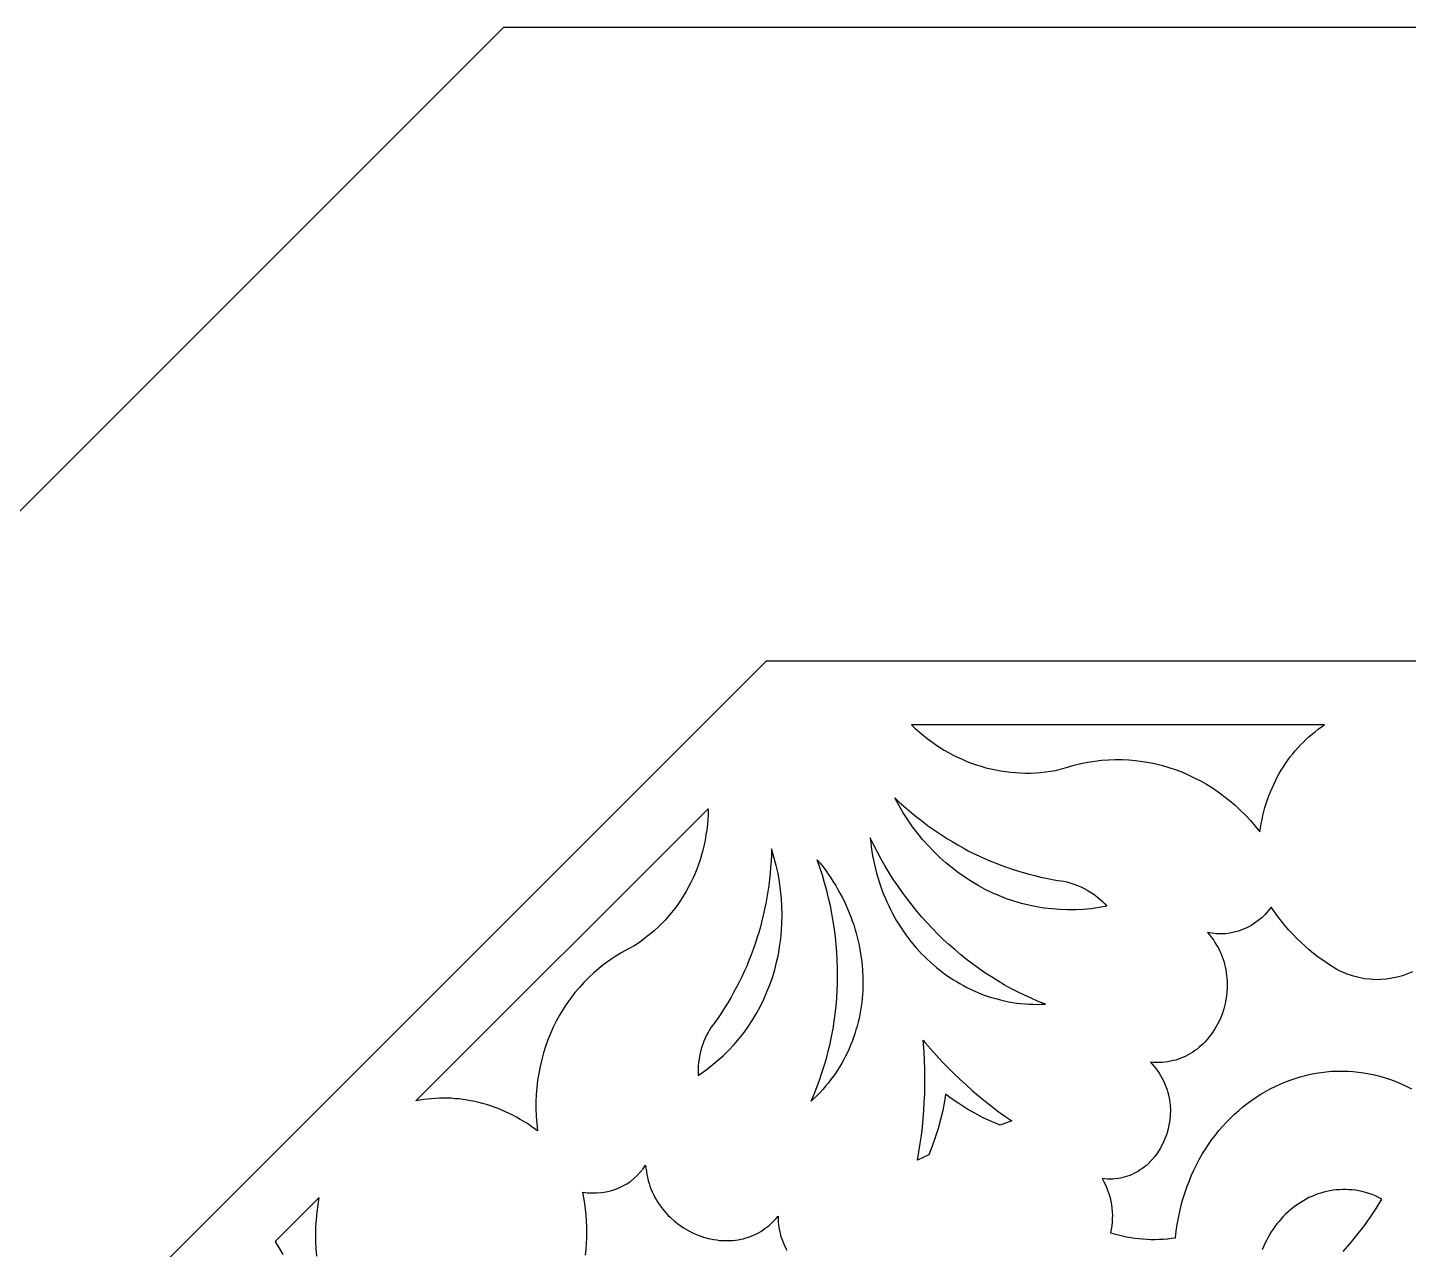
# Model space of a CAD drawing. Extents: x -3069 to -2029, y 258 to 1298.
# Drawn here: x -2802.1 to -2693.2, y 1201.3 to 1297.8 of the extents above; entities that cross this region are included whole.
import ezdxf

# ---------------------------------------------------------------- set-up
doc = ezdxf.new("R2010")
doc.units = 0
doc.layers.add('LAYER_1', color=18, linetype='CONTINUOUS')
doc.layers.add('LAYER_2', color=174, linetype='CONTINUOUS')

msp = doc.modelspace()

# ---------------------------------------------------------------- linework, layer by layer
at = {"layer": 'LAYER_1'}
for points in [[(-2333.8, 257.75), (-2029.19, 562.36), (-2029.19, 993.14), (-2333.8, 1297.75), (-2764.58, 1297.75), (-3069.19, 993.14), (-3069.19, 562.36), (-2764.58, 257.75)], [(-2699.81, 1242.74), (-2732.41, 1242.74), (-2732.11, 1242.45), (-2731.8, 1242.17), (-2731.48, 1241.91), (-2731.16, 1241.65), (-2730.83, 1241.41), (-2730.5, 1241.17), (-2730.16, 1240.95), (-2729.82, 1240.74), (-2729.47, 1240.54), (-2729.12, 1240.35), (-2728.76, 1240.17), (-2728.4, 1240.01), (-2728.03, 1239.85), (-2727.66, 1239.71), (-2727.29, 1239.58), (-2726.91, 1239.46), (-2726.53, 1239.35), (-2726.15, 1239.26), (-2725.76, 1239.17), (-2725.38, 1239.1), (-2724.99, 1239.04), (-2724.6, 1239), (-2724.2, 1238.96), (-2723.81, 1238.94), (-2723.41, 1238.93), (-2723.02, 1238.93), (-2722.62, 1238.95), (-2722.22, 1238.98), (-2721.83, 1239.02), (-2721.43, 1239.07), (-2721.03, 1239.14), (-2720.64, 1239.22), (-2720.1, 1239.39), (-2719.57, 1239.55), (-2719.03, 1239.68), (-2718.49, 1239.78), (-2717.95, 1239.87), (-2717.41, 1239.93), (-2716.87, 1239.97), (-2716.33, 1239.99), (-2715.79, 1239.99), (-2715.26, 1239.96), (-2714.72, 1239.92), (-2714.19, 1239.85), (-2713.66, 1239.76), (-2713.13, 1239.65), (-2712.61, 1239.52), (-2712.1, 1239.37), (-2711.59, 1239.2), (-2711.08, 1239.01), (-2710.58, 1238.79), (-2710.09, 1238.56), (-2709.6, 1238.31), (-2709.13, 1238.04), (-2708.66, 1237.75), (-2708.2, 1237.44), (-2707.75, 1237.11), (-2707.31, 1236.76), (-2706.88, 1236.39), (-2706.47, 1236), (-2706.06, 1235.6), (-2705.67, 1235.18), (-2705.29, 1234.73), (-2704.92, 1234.28), (-2704.87, 1234.61), (-2704.82, 1234.93), (-2704.75, 1235.26), (-2704.68, 1235.58), (-2704.6, 1235.9), (-2704.52, 1236.21), (-2704.42, 1236.53), (-2704.32, 1236.84), (-2704.21, 1237.14), (-2704.09, 1237.44), (-2703.96, 1237.74), (-2703.83, 1238.03), (-2703.69, 1238.32), (-2703.55, 1238.6), (-2703.39, 1238.88), (-2703.23, 1239.15), (-2703.06, 1239.42), (-2702.89, 1239.68), (-2702.71, 1239.94), (-2702.52, 1240.2), (-2702.33, 1240.44), (-2702.13, 1240.68), (-2701.92, 1240.92), (-2701.71, 1241.15), (-2701.49, 1241.37), (-2701.27, 1241.59), (-2701.04, 1241.8), (-2700.8, 1242), (-2700.56, 1242.19), (-2700.32, 1242.38), (-2700.06, 1242.57)], [(-2733.71, 1236.97), (-2733.36, 1236.64), (-2733, 1236.31), (-2732.63, 1236), (-2732.27, 1235.69), (-2731.89, 1235.38), (-2731.51, 1235.09), (-2731.13, 1234.8), (-2730.74, 1234.52), (-2730.35, 1234.25), (-2729.96, 1233.99), (-2729.56, 1233.74), (-2729.15, 1233.49), (-2728.74, 1233.25), (-2728.33, 1233.02), (-2727.92, 1232.8), (-2727.5, 1232.59), (-2727.08, 1232.39), (-2726.65, 1232.19), (-2726.22, 1232), (-2725.79, 1231.83), (-2725.35, 1231.66), (-2724.91, 1231.5), (-2724.47, 1231.34), (-2724.03, 1231.2), (-2723.58, 1231.07), (-2723.13, 1230.94), (-2722.68, 1230.83), (-2722.23, 1230.72), (-2721.77, 1230.62), (-2721.31, 1230.53), (-2720.85, 1230.46), (-2720.39, 1230.39), (-2720.15, 1230.33), (-2719.91, 1230.27), (-2719.68, 1230.19), (-2719.45, 1230.11), (-2719.22, 1230.02), (-2718.99, 1229.92), (-2718.77, 1229.81), (-2718.55, 1229.69), (-2718.34, 1229.56), (-2718.13, 1229.42), (-2717.92, 1229.28), (-2717.72, 1229.12), (-2717.53, 1228.96), (-2717.34, 1228.79), (-2717.15, 1228.61), (-2716.98, 1228.42), (-2717.6, 1228.31), (-2718.23, 1228.22), (-2718.85, 1228.16), (-2719.47, 1228.13), (-2720.09, 1228.13), (-2720.71, 1228.15), (-2721.32, 1228.2), (-2721.93, 1228.27), (-2722.54, 1228.37), (-2723.14, 1228.49), (-2723.73, 1228.64), (-2724.32, 1228.82), (-2724.9, 1229.01), (-2725.47, 1229.24), (-2726.03, 1229.48), (-2726.59, 1229.75), (-2727.13, 1230.04), (-2727.67, 1230.36), (-2728.19, 1230.7), (-2728.7, 1231.06), (-2729.2, 1231.44), (-2729.69, 1231.84), (-2730.16, 1232.26), (-2730.62, 1232.71), (-2731.07, 1233.17), (-2731.5, 1233.66), (-2731.91, 1234.16), (-2732.31, 1234.69), (-2732.68, 1235.23), (-2733.05, 1235.79), (-2733.39, 1236.38)], [(-2771.49, 1213.05), (-2748.44, 1236.1), (-2748.45, 1235.68), (-2748.47, 1235.27), (-2748.5, 1234.86), (-2748.55, 1234.45), (-2748.61, 1234.04), (-2748.68, 1233.64), (-2748.76, 1233.25), (-2748.86, 1232.85), (-2748.96, 1232.47), (-2749.08, 1232.08), (-2749.21, 1231.7), (-2749.34, 1231.33), (-2749.49, 1230.96), (-2749.65, 1230.6), (-2749.83, 1230.24), (-2750.01, 1229.89), (-2750.2, 1229.55), (-2750.4, 1229.21), (-2750.62, 1228.88), (-2750.84, 1228.56), (-2751.07, 1228.24), (-2751.32, 1227.93), (-2751.57, 1227.63), (-2751.83, 1227.33), (-2752.1, 1227.05), (-2752.39, 1226.77), (-2752.68, 1226.5), (-2752.98, 1226.24), (-2753.29, 1225.99), (-2753.61, 1225.74), (-2753.93, 1225.51), (-2754.27, 1225.28), (-2754.77, 1225.03), (-2755.26, 1224.76), (-2755.73, 1224.47), (-2756.19, 1224.17), (-2756.63, 1223.85), (-2757.06, 1223.51), (-2757.47, 1223.16), (-2757.86, 1222.79), (-2758.24, 1222.41), (-2758.6, 1222.01), (-2758.95, 1221.6), (-2759.28, 1221.17), (-2759.59, 1220.74), (-2759.88, 1220.29), (-2760.16, 1219.83), (-2760.42, 1219.35), (-2760.66, 1218.87), (-2760.88, 1218.38), (-2761.08, 1217.87), (-2761.27, 1217.36), (-2761.43, 1216.84), (-2761.57, 1216.31), (-2761.7, 1215.78), (-2761.8, 1215.23), (-2761.89, 1214.68), (-2761.95, 1214.12), (-2762, 1213.56), (-2762.02, 1212.99), (-2762.02, 1212.42), (-2762, 1211.84), (-2761.96, 1211.26), (-2761.89, 1210.68), (-2762.16, 1210.88), (-2762.43, 1211.07), (-2762.7, 1211.26), (-2762.98, 1211.43), (-2763.26, 1211.6), (-2763.55, 1211.76), (-2763.84, 1211.92), (-2764.13, 1212.06), (-2764.42, 1212.2), (-2764.72, 1212.33), (-2765.01, 1212.45), (-2765.31, 1212.56), (-2765.62, 1212.67), (-2765.92, 1212.76), (-2766.23, 1212.85), (-2766.53, 1212.93), (-2766.84, 1213), (-2767.15, 1213.07), (-2767.46, 1213.12), (-2767.77, 1213.17), (-2768.08, 1213.21), (-2768.4, 1213.23), (-2768.71, 1213.26), (-2769.02, 1213.27), (-2769.33, 1213.27), (-2769.64, 1213.26), (-2769.95, 1213.25), (-2770.26, 1213.23), (-2770.57, 1213.2), (-2770.88, 1213.16), (-2771.19, 1213.11)], [(-2743.44, 1232.94), (-2743.45, 1232.46), (-2743.48, 1231.97), (-2743.51, 1231.49), (-2743.55, 1231.01), (-2743.6, 1230.53), (-2743.66, 1230.06), (-2743.73, 1229.58), (-2743.81, 1229.11), (-2743.89, 1228.64), (-2743.99, 1228.18), (-2744.09, 1227.72), (-2744.2, 1227.26), (-2744.32, 1226.8), (-2744.45, 1226.35), (-2744.59, 1225.9), (-2744.73, 1225.45), (-2744.89, 1225.01), (-2745.05, 1224.57), (-2745.22, 1224.13), (-2745.4, 1223.7), (-2745.59, 1223.27), (-2745.79, 1222.85), (-2745.99, 1222.43), (-2746.21, 1222.02), (-2746.43, 1221.61), (-2746.66, 1221.2), (-2746.89, 1220.8), (-2747.14, 1220.4), (-2747.39, 1220.01), (-2747.65, 1219.62), (-2747.92, 1219.24), (-2748.2, 1218.87), (-2748.33, 1218.66), (-2748.45, 1218.44), (-2748.57, 1218.23), (-2748.67, 1218), (-2748.77, 1217.78), (-2748.86, 1217.54), (-2748.94, 1217.31), (-2749.01, 1217.07), (-2749.07, 1216.83), (-2749.12, 1216.58), (-2749.16, 1216.34), (-2749.19, 1216.09), (-2749.22, 1215.83), (-2749.23, 1215.58), (-2749.23, 1215.32), (-2749.23, 1215.06), (-2748.71, 1215.43), (-2748.2, 1215.81), (-2747.72, 1216.21), (-2747.26, 1216.62), (-2746.82, 1217.06), (-2746.39, 1217.51), (-2745.99, 1217.98), (-2745.61, 1218.46), (-2745.26, 1218.96), (-2744.92, 1219.47), (-2744.61, 1220), (-2744.31, 1220.53), (-2744.04, 1221.08), (-2743.8, 1221.65), (-2743.57, 1222.22), (-2743.37, 1222.8), (-2743.19, 1223.39), (-2743.04, 1223.99), (-2742.9, 1224.6), (-2742.8, 1225.22), (-2742.71, 1225.84), (-2742.65, 1226.47), (-2742.62, 1227.1), (-2742.61, 1227.74), (-2742.62, 1228.39), (-2742.66, 1229.03), (-2742.73, 1229.68), (-2742.82, 1230.33), (-2742.93, 1230.99), (-2743.08, 1231.64), (-2743.25, 1232.29)], [(-2735.66, 1233.82), (-2735.62, 1233.46), (-2735.58, 1233.1), (-2735.52, 1232.74), (-2735.47, 1232.39), (-2735.4, 1232.04), (-2735.33, 1231.7), (-2735.24, 1231.36), (-2735.16, 1231.02), (-2735.06, 1230.68), (-2734.96, 1230.35), (-2734.85, 1230.02), (-2734.73, 1229.7), (-2734.61, 1229.38), (-2734.48, 1229.07), (-2734.34, 1228.76), (-2734.2, 1228.45), (-2734.05, 1228.15), (-2733.9, 1227.85), (-2733.74, 1227.56), (-2733.57, 1227.27), (-2733.22, 1226.71), (-2732.85, 1226.16), (-2732.45, 1225.64), (-2732.03, 1225.14), (-2731.6, 1224.67), (-2731.37, 1224.44), (-2731.14, 1224.21), (-2730.9, 1223.99), (-2730.66, 1223.78), (-2730.42, 1223.57), (-2730.17, 1223.37), (-2729.92, 1223.18), (-2729.66, 1222.99), (-2729.4, 1222.81), (-2729.13, 1222.64), (-2728.86, 1222.47), (-2728.59, 1222.31), (-2728.31, 1222.15), (-2728.03, 1222.01), (-2727.75, 1221.87), (-2727.46, 1221.74), (-2727.17, 1221.61), (-2726.88, 1221.49), (-2726.58, 1221.38), (-2726.28, 1221.28), (-2725.98, 1221.18), (-2725.68, 1221.1), (-2725.37, 1221.02), (-2725.06, 1220.95), (-2724.75, 1220.88), (-2724.43, 1220.83), (-2724.11, 1220.78), (-2723.79, 1220.74), (-2723.47, 1220.71), (-2723.15, 1220.69), (-2722.83, 1220.68), (-2722.5, 1220.67), (-2722.17, 1220.68), (-2721.84, 1220.69), (-2722.4, 1220.91), (-2722.95, 1221.15), (-2723.49, 1221.39), (-2724.03, 1221.66), (-2724.56, 1221.93), (-2725.08, 1222.22), (-2725.6, 1222.52), (-2726.1, 1222.84), (-2726.61, 1223.16), (-2727.1, 1223.5), (-2727.59, 1223.86), (-2728.06, 1224.22), (-2728.53, 1224.6), (-2728.99, 1224.99), (-2729.45, 1225.39), (-2729.89, 1225.8), (-2730.33, 1226.22), (-2730.75, 1226.66), (-2731.17, 1227.1), (-2731.58, 1227.56), (-2731.97, 1228.03), (-2732.36, 1228.5), (-2732.74, 1228.99), (-2733.11, 1229.49), (-2733.46, 1230), (-2733.81, 1230.51), (-2734.15, 1231.04), (-2734.47, 1231.58), (-2734.78, 1232.12), (-2735.09, 1232.68), (-2735.38, 1233.24)], [(-2739.83, 1232.09), (-2739.6, 1231.81), (-2739.38, 1231.52), (-2739.17, 1231.23), (-2738.96, 1230.94), (-2738.76, 1230.65), (-2738.57, 1230.35), (-2738.38, 1230.05), (-2738.21, 1229.75), (-2738.04, 1229.45), (-2737.88, 1229.14), (-2737.72, 1228.83), (-2737.58, 1228.52), (-2737.44, 1228.21), (-2737.31, 1227.9), (-2737.18, 1227.58), (-2737.07, 1227.26), (-2736.96, 1226.95), (-2736.86, 1226.63), (-2736.76, 1226.3), (-2736.68, 1225.98), (-2736.53, 1225.34), (-2736.41, 1224.69), (-2736.32, 1224.04), (-2736.26, 1223.39), (-2736.23, 1222.74), (-2736.23, 1222.42), (-2736.23, 1222.1), (-2736.25, 1221.78), (-2736.27, 1221.46), (-2736.29, 1221.14), (-2736.33, 1220.82), (-2736.37, 1220.51), (-2736.42, 1220.19), (-2736.48, 1219.88), (-2736.54, 1219.57), (-2736.61, 1219.26), (-2736.69, 1218.95), (-2736.78, 1218.65), (-2736.87, 1218.35), (-2736.97, 1218.05), (-2737.08, 1217.75), (-2737.2, 1217.46), (-2737.32, 1217.17), (-2737.46, 1216.88), (-2737.6, 1216.59), (-2737.74, 1216.31), (-2737.9, 1216.04), (-2738.06, 1215.76), (-2738.23, 1215.49), (-2738.4, 1215.23), (-2738.59, 1214.97), (-2738.78, 1214.71), (-2738.98, 1214.45), (-2739.18, 1214.21), (-2739.39, 1213.96), (-2739.61, 1213.72), (-2739.84, 1213.49), (-2740.08, 1213.26), (-2740.32, 1213.04), (-2740.08, 1213.59), (-2739.86, 1214.14), (-2739.65, 1214.7), (-2739.46, 1215.26), (-2739.28, 1215.83), (-2739.11, 1216.41), (-2738.96, 1216.99), (-2738.82, 1217.57), (-2738.7, 1218.15), (-2738.59, 1218.74), (-2738.5, 1219.34), (-2738.42, 1219.93), (-2738.35, 1220.53), (-2738.3, 1221.13), (-2738.26, 1221.74), (-2738.24, 1222.34), (-2738.23, 1222.95), (-2738.24, 1223.56), (-2738.26, 1224.17), (-2738.29, 1224.78), (-2738.34, 1225.39), (-2738.4, 1226), (-2738.48, 1226.61), (-2738.57, 1227.22), (-2738.68, 1227.84), (-2738.8, 1228.45), (-2738.94, 1229.06), (-2739.09, 1229.67), (-2739.25, 1230.27), (-2739.43, 1230.88), (-2739.63, 1231.48)], [(-2729.72, 1213.58), (-2729.8, 1213.04), (-2729.94, 1212.31), (-2730.11, 1211.59), (-2730.3, 1210.88), (-2730.52, 1210.17), (-2730.76, 1209.48), (-2731.04, 1208.79), (-2731.93, 1208.39), (-2731.81, 1209.04), (-2731.71, 1209.69), (-2731.62, 1210.33), (-2731.54, 1210.99), (-2731.48, 1211.64), (-2731.42, 1212.29), (-2731.39, 1212.95), (-2731.36, 1213.61), (-2731.34, 1214.27), (-2731.34, 1214.93), (-2731.35, 1215.59), (-2731.38, 1216.25), (-2731.41, 1216.91), (-2731.46, 1217.57), (-2731.48, 1217.84), (-2731.31, 1217.63), (-2730.88, 1217.13), (-2730.44, 1216.64), (-2729.99, 1216.15), (-2729.53, 1215.68), (-2729.06, 1215.21), (-2728.58, 1214.76), (-2728.1, 1214.31), (-2727.61, 1213.88), (-2727.11, 1213.45), (-2726.6, 1213.03), (-2726.08, 1212.63), (-2725.56, 1212.23), (-2725.03, 1211.85), (-2724.49, 1211.47), (-2725.4, 1211.13), (-2726.08, 1211.42), (-2726.75, 1211.73), (-2727.4, 1212.08), (-2728.04, 1212.44), (-2728.67, 1212.84), (-2729.28, 1213.25)]]:
    msp.add_lwpolyline(points, close=True, dxfattribs=at)
for points in [[(-2692.88, 1223.24), (-2693.28, 1223.07), (-2693.68, 1222.93), (-2694.1, 1222.82), (-2694.51, 1222.73), (-2694.94, 1222.67), (-2695.37, 1222.63), (-2695.8, 1222.62), (-2696.23, 1222.65), (-2696.67, 1222.7), (-2696.89, 1222.74), (-2697.11, 1222.78), (-2697.33, 1222.84), (-2697.54, 1222.9), (-2697.76, 1222.97), (-2697.98, 1223.04), (-2698.19, 1223.13), (-2698.41, 1223.22), (-2698.63, 1223.32), (-2698.84, 1223.43), (-2699.22, 1223.66), (-2699.59, 1223.9), (-2699.96, 1224.15), (-2700.32, 1224.41), (-2700.68, 1224.68), (-2701.02, 1224.97), (-2701.36, 1225.26), (-2701.69, 1225.57), (-2702.01, 1225.88), (-2702.33, 1226.21), (-2702.63, 1226.54), (-2702.93, 1226.88), (-2703.22, 1227.24), (-2703.5, 1227.6), (-2703.77, 1227.97), (-2704.03, 1228.35), (-2704.26, 1228.05), (-2704.51, 1227.77), (-2704.77, 1227.51), (-2705.05, 1227.28), (-2705.34, 1227.07), (-2705.64, 1226.88), (-2705.96, 1226.71), (-2706.28, 1226.57), (-2706.61, 1226.45), (-2706.95, 1226.36), (-2707.29, 1226.29), (-2707.64, 1226.25), (-2707.99, 1226.23), (-2708.34, 1226.24), (-2708.69, 1226.28), (-2709.05, 1226.35), (-2708.89, 1226.16), (-2708.73, 1225.96), (-2708.59, 1225.76), (-2708.46, 1225.56), (-2708.33, 1225.35), (-2708.22, 1225.15), (-2708.11, 1224.93), (-2708.01, 1224.72), (-2707.93, 1224.51), (-2707.85, 1224.29), (-2707.77, 1224.07), (-2707.71, 1223.85), (-2707.66, 1223.63), (-2707.61, 1223.41), (-2707.57, 1223.18), (-2707.54, 1222.96), (-2707.52, 1222.74), (-2707.5, 1222.51), (-2707.5, 1222.29), (-2707.5, 1222.06), (-2707.52, 1221.62), (-2707.57, 1221.18), (-2707.66, 1220.75), (-2707.77, 1220.32), (-2707.9, 1219.91), (-2708.06, 1219.5), (-2708.25, 1219.11), (-2708.46, 1218.74), (-2708.7, 1218.38), (-2708.83, 1218.21), (-2708.96, 1218.04), (-2709.1, 1217.88), (-2709.24, 1217.72), (-2709.39, 1217.57), (-2709.54, 1217.42), (-2709.7, 1217.29), (-2709.87, 1217.15), (-2710.04, 1217.03), (-2710.21, 1216.91), (-2710.39, 1216.8), (-2710.57, 1216.69), (-2710.76, 1216.59), (-2710.95, 1216.5), (-2711.15, 1216.42), (-2711.35, 1216.35), (-2711.55, 1216.28), (-2711.76, 1216.23), (-2711.97, 1216.18), (-2712.19, 1216.14), (-2712.41, 1216.11), (-2712.63, 1216.09), (-2712.86, 1216.08), (-2713.09, 1216.08), (-2713.33, 1216.09), (-2713.56, 1216.11), (-2713.41, 1215.95), (-2713.26, 1215.78), (-2713.12, 1215.61), (-2712.99, 1215.43), (-2712.87, 1215.25), (-2712.75, 1215.07), (-2712.65, 1214.88), (-2712.55, 1214.7), (-2712.46, 1214.51), (-2712.38, 1214.31), (-2712.3, 1214.12), (-2712.24, 1213.92), (-2712.18, 1213.73), (-2712.13, 1213.53), (-2712.05, 1213.13), (-2712, 1212.73), (-2711.98, 1212.33), (-2711.99, 1211.92), (-2712.03, 1211.53), (-2712.09, 1211.13), (-2712.18, 1210.75), (-2712.29, 1210.37), (-2712.43, 1210), (-2712.59, 1209.64), (-2712.78, 1209.3), (-2712.99, 1208.97), (-2713.21, 1208.66), (-2713.46, 1208.37), (-2713.73, 1208.1), (-2713.87, 1207.97), (-2714.02, 1207.85), (-2714.17, 1207.73), (-2714.33, 1207.63), (-2714.49, 1207.52), (-2714.65, 1207.43), (-2714.82, 1207.34), (-2715, 1207.26), (-2715.17, 1207.18), (-2715.35, 1207.12), (-2715.54, 1207.06), (-2715.73, 1207.01), (-2715.92, 1206.97), (-2716.12, 1206.93), (-2716.32, 1206.91), (-2716.52, 1206.89), (-2716.73, 1206.88), (-2716.94, 1206.89), (-2717.15, 1206.9), (-2717.37, 1206.92), (-2717.23, 1206.68), (-2717.11, 1206.44), (-2717, 1206.18), (-2716.9, 1205.93), (-2716.81, 1205.67), (-2716.74, 1205.4), (-2716.68, 1205.13), (-2716.63, 1204.86), (-2716.59, 1204.59), (-2716.57, 1204.31), (-2716.55, 1204.04), (-2716.56, 1203.76), (-2716.57, 1203.48), (-2716.6, 1203.2), (-2716.64, 1202.93), (-2716.69, 1202.65), (-2716.38, 1202.56), (-2716.07, 1202.48), (-2715.75, 1202.4), (-2715.43, 1202.34), (-2715.11, 1202.28), (-2714.79, 1202.23), (-2714.47, 1202.19), (-2714.15, 1202.17), (-2713.83, 1202.14), (-2713.51, 1202.13), (-2713.18, 1202.13), (-2712.86, 1202.14), (-2712.54, 1202.15), (-2712.21, 1202.18), (-2711.89, 1202.21), (-2711.57, 1202.25), (-2711.51, 1202.78), (-2711.44, 1203.3), (-2711.35, 1203.82), (-2711.24, 1204.32), (-2711.12, 1204.82), (-2710.99, 1205.3), (-2710.85, 1205.78), (-2710.69, 1206.25), (-2710.51, 1206.7), (-2710.33, 1207.15), (-2710.13, 1207.59), (-2709.92, 1208.02), (-2709.7, 1208.43), (-2709.47, 1208.84), (-2709.22, 1209.24), (-2708.97, 1209.62), (-2708.71, 1210), (-2708.43, 1210.36), (-2708.15, 1210.71), (-2707.85, 1211.05), (-2707.55, 1211.38), (-2707.24, 1211.7), (-2706.92, 1212.01), (-2706.59, 1212.3), (-2706.26, 1212.58), (-2705.91, 1212.85), (-2705.56, 1213.11), (-2705.2, 1213.35), (-2704.84, 1213.58), (-2704.47, 1213.8), (-2704.1, 1214.01), (-2703.72, 1214.2), (-2703.33, 1214.38), (-2702.94, 1214.54), (-2702.54, 1214.69), (-2702.14, 1214.83), (-2701.74, 1214.95), (-2701.33, 1215.06), (-2700.92, 1215.16), (-2700.51, 1215.24), (-2700.09, 1215.3), (-2699.68, 1215.35), (-2699.26, 1215.39), (-2698.84, 1215.41), (-2698.41, 1215.41), (-2697.99, 1215.4), (-2697.57, 1215.37), (-2697.14, 1215.33), (-2696.72, 1215.27), (-2696.3, 1215.2), (-2695.87, 1215.11), (-2695.45, 1215), (-2695.03, 1214.88), (-2694.61, 1214.74), (-2694.2, 1214.58), (-2693.78, 1214.41), (-2693.37, 1214.22), (-2692.97, 1214.01)], [(-2758.11, 1200.89), (-2758.07, 1201.34), (-2758.03, 1201.79), (-2758.02, 1202.23), (-2758.01, 1202.69), (-2758.02, 1203.14), (-2758.04, 1203.59), (-2758.07, 1204.04), (-2758.12, 1204.5), (-2758.18, 1204.95), (-2758.25, 1205.41), (-2758.33, 1205.86), (-2757.96, 1205.81), (-2757.58, 1205.79), (-2757.21, 1205.79), (-2756.85, 1205.82), (-2756.49, 1205.88), (-2756.15, 1205.96), (-2755.81, 1206.06), (-2755.48, 1206.19), (-2755.16, 1206.34), (-2754.86, 1206.51), (-2754.57, 1206.7), (-2754.29, 1206.92), (-2754.03, 1207.16), (-2753.79, 1207.42), (-2753.57, 1207.7), (-2753.37, 1207.99), (-2753.35, 1207.74), (-2753.31, 1207.5), (-2753.27, 1207.25), (-2753.23, 1207.02), (-2753.17, 1206.78), (-2753.1, 1206.55), (-2753.03, 1206.33), (-2752.95, 1206.11), (-2752.86, 1205.89), (-2752.76, 1205.68), (-2752.66, 1205.48), (-2752.54, 1205.28), (-2752.43, 1205.08), (-2752.3, 1204.89), (-2752.17, 1204.71), (-2752.04, 1204.53), (-2751.89, 1204.35), (-2751.75, 1204.19), (-2751.59, 1204.02), (-2751.43, 1203.87), (-2751.1, 1203.57), (-2750.75, 1203.29), (-2750.39, 1203.05), (-2750.01, 1202.82), (-2749.62, 1202.62), (-2749.22, 1202.45), (-2748.81, 1202.31), (-2748.4, 1202.2), (-2747.98, 1202.11), (-2747.76, 1202.08), (-2747.55, 1202.05), (-2747.34, 1202.04), (-2747.13, 1202.03), (-2746.92, 1202.03), (-2746.71, 1202.03), (-2746.5, 1202.05), (-2746.29, 1202.07), (-2746.08, 1202.1), (-2745.87, 1202.14), (-2745.66, 1202.18), (-2745.46, 1202.24), (-2745.26, 1202.3), (-2745.06, 1202.38), (-2744.86, 1202.46), (-2744.67, 1202.55), (-2744.48, 1202.65), (-2744.29, 1202.75), (-2744.11, 1202.87), (-2743.93, 1203), (-2743.75, 1203.13), (-2743.58, 1203.27), (-2743.41, 1203.43), (-2743.25, 1203.59), (-2743.09, 1203.76), (-2742.93, 1203.95), (-2742.93, 1203.72), (-2742.91, 1203.49), (-2742.89, 1203.27), (-2742.86, 1203.06), (-2742.82, 1202.84), (-2742.77, 1202.63), (-2742.72, 1202.43), (-2742.65, 1202.23), (-2742.58, 1202.03), (-2742.5, 1201.84), (-2742.42, 1201.65), (-2742.33, 1201.46), (-2742.23, 1201.28)], [(-2698.36, 1201.17), (-2697.8, 1201.81), (-2697.26, 1202.47), (-2696.73, 1203.15), (-2696.23, 1203.85), (-2695.75, 1204.57), (-2695.29, 1205.31), (-2695.55, 1205.44), (-2695.81, 1205.56), (-2696.07, 1205.66), (-2696.33, 1205.75), (-2696.59, 1205.83), (-2696.85, 1205.9), (-2697.11, 1205.95), (-2697.37, 1206), (-2697.63, 1206.03), (-2697.89, 1206.05), (-2698.14, 1206.06), (-2698.4, 1206.06), (-2698.65, 1206.05), (-2698.9, 1206.03), (-2699.15, 1206), (-2699.4, 1205.96), (-2699.64, 1205.91), (-2699.88, 1205.85), (-2700.12, 1205.78), (-2700.36, 1205.71), (-2700.59, 1205.62), (-2700.82, 1205.52), (-2701.05, 1205.42), (-2701.27, 1205.3), (-2701.49, 1205.18), (-2701.7, 1205.05), (-2701.91, 1204.91), (-2702.12, 1204.77), (-2702.32, 1204.62), (-2702.51, 1204.46), (-2702.7, 1204.29), (-2702.89, 1204.11), (-2703.07, 1203.93), (-2703.24, 1203.74), (-2703.41, 1203.55), (-2703.57, 1203.35), (-2703.73, 1203.14), (-2703.88, 1202.93), (-2704.02, 1202.71), (-2704.16, 1202.49), (-2704.29, 1202.26), (-2704.41, 1202.03), (-2704.53, 1201.79), (-2704.63, 1201.54), (-2704.73, 1201.29)], [(-2779.31, 1200.79), (-2779.35, 1201.37), (-2779.38, 1201.95), (-2779.39, 1202.53), (-2779.38, 1203.11), (-2779.34, 1203.69), (-2779.29, 1204.27), (-2779.21, 1204.85), (-2779.12, 1205.42), (-2782.54, 1202), (-2782.59, 1201.93), (-2782.27, 1201.44), (-2781.98, 1200.94)]]:
    msp.add_lwpolyline(points, dxfattribs=at)
at = {"layer": 'LAYER_2'}
msp.add_lwpolyline([(-2354.51, 307.75), (-2079.19, 583.07), (-2079.19, 972.43), (-2354.51, 1247.75), (-2743.87, 1247.75), (-3019.19, 972.43), (-3019.19, 583.07), (-2743.87, 307.75)], close=True, dxfattribs=at)

doc.saveas('drawing.dxf')
